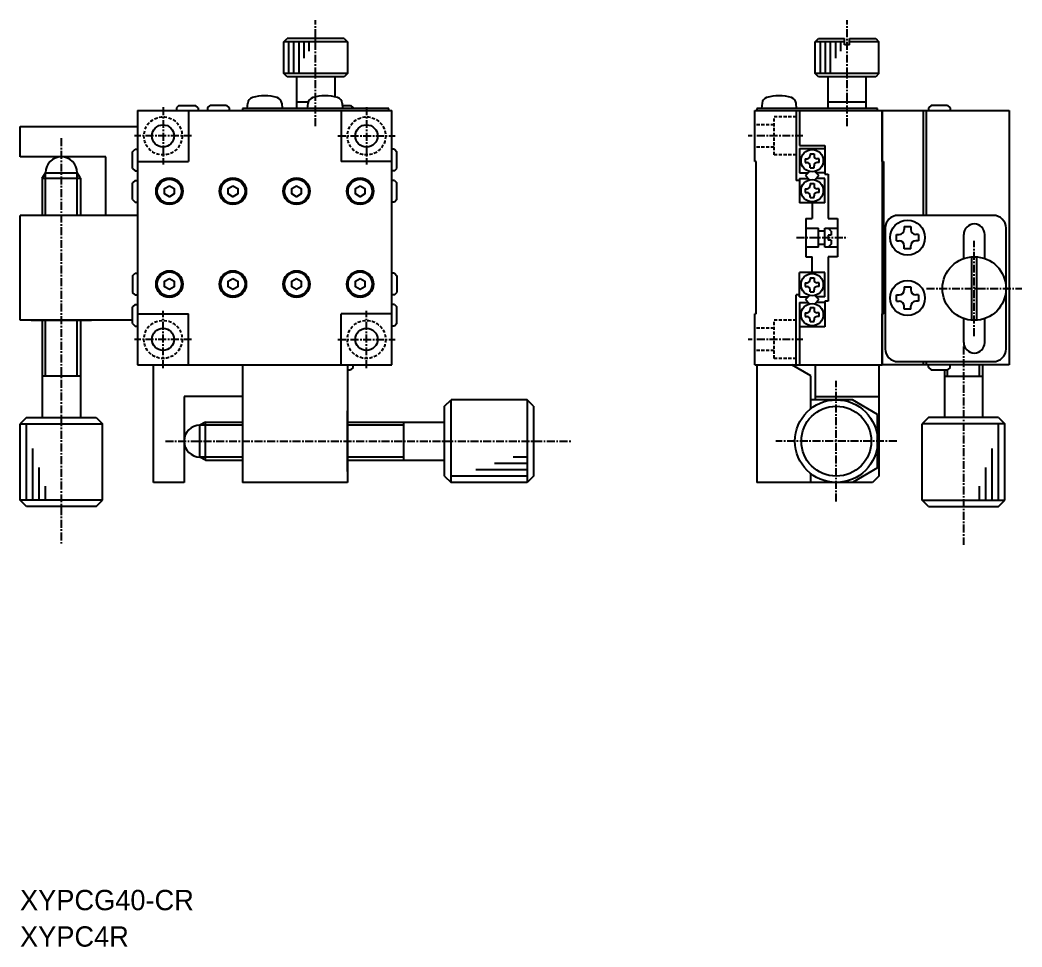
# Model space of a CAD drawing. Extents: x 1730 to 2087, y -3 to 201.
# Drawn here: x 1730 to 1887.6, y -1.4 to 144.4 of the extents above; entities that cross this region are included whole.
import ezdxf

# ---------------------------------------------------------------- set-up
doc = ezdxf.new("R2010")
doc.units = 0
doc.linetypes.add('CENTER', pattern=[2, 1.25, -0.25, 0.25, -0.25])
doc.linetypes.add('DASHED', pattern=[0.75, 0.5, -0.25])
doc.layers.get('0').update_dxf_attribs({"linetype": 'CONTINUOUS'})
doc.layers.add('CENTER', color=1, linetype='CENTER')

msp = doc.modelspace()

# ---------------------------------------------------------------- linework, layer by layer
at = {"color": 7, "linetype": 'CONTINUOUS'}
for p, q in [((1771.49, 140.95), (1771.99, 141.45)), ((1771.49, 135.95), (1771.49, 140.95)), ((1780.99, 141.45), (1771.99, 141.45)), ((1780.99, 141.45), (1781.49, 140.95)), ((1781.49, 140.95), (1781.49, 135.95)), ((1855.1, 140.95), (1855.6, 141.45)), ((1855.1, 135.95), (1855.1, 140.95)), ((1855.6, 141.45), (1859.7, 141.45)), ((1859.7, 140.45), (1859.7, 141.45)), ((1860.5, 140.45), (1859.7, 140.45)), ((1860.5, 140.45), (1860.5, 141.45)), ((1860.5, 141.45), (1864.6, 141.45)), ((1864.6, 141.45), (1865.1, 140.95)), ((1865.1, 135.95), (1865.1, 140.95)), ((1771.99, 135.45), (1771.49, 135.95)), ((1781.49, 135.95), (1780.99, 135.45)), ((1855.6, 135.45), (1855.1, 135.95)), ((1865.1, 135.95), (1864.6, 135.45)), ((1780.99, 135.45), (1771.99, 135.45)), ((1773.49, 135.45), (1773.49, 130.45)), ((1779.49, 135.45), (1779.49, 132.29)), ((1864.6, 135.45), (1855.6, 135.45)), ((1857.1, 130.45), (1857.1, 135.45)), ((1863.1, 130.45), (1863.1, 135.45)), ((1765.74, 130.45), (1765.82, 131.3)), ((1771.17, 131.3), (1771.24, 130.45)), ((1775.34, 131.45), (1773.49, 131.45)), ((1775.24, 130.45), (1775.32, 131.3)), ((1780.67, 131.3), (1780.74, 130.45)), ((1846.73, 131.3), (1846.65, 130.45)), ((1852.15, 130.45), (1852.08, 131.3)), ((1863.1, 131.45), (1857.1, 131.45)), ((1748.49, 130.15), (1788.49, 130.15)), ((1748.49, 130.15), (1748.49, 90.15)), ((1756.49, 130.15), (1756.49, 122.15)), ((1764.99, 130.45), (1764.99, 130.15)), ((1787.99, 130.45), (1764.99, 130.45)), ((1780.49, 130.15), (1780.49, 122.15)), ((1787.99, 130.15), (1787.99, 130.45)), ((1788.49, 90.15), (1788.49, 130.15)), ((1845.6, 122.15), (1845.6, 130.15)), ((1845.6, 130.15), (1865.6, 130.15)), ((1845.9, 130.45), (1845.9, 130.15)), ((1864.9, 130.45), (1845.9, 130.45)), ((1852.1, 130.15), (1852.1, 119.15)), ((1852.6, 130.15), (1852.6, 124.65)), ((1864.9, 130.15), (1864.9, 130.45)), ((1865.6, 122.15), (1865.6, 130.15)), ((1865.6, 130.15), (1885.6, 130.15)), ((1865.6, 130.15), (1865.6, 90.15)), ((1872.1, 113.65), (1872.1, 130.15)), ((1872.6, 113.65), (1872.6, 130.15)), ((1885.6, 130.15), (1885.6, 90.15)), ((1729.99, 122.85), (1729.99, 127.65)), ((1729.99, 127.65), (1748.49, 127.65)), ((1852.6, 124.65), (1856.6, 124.65)), ((1856.6, 124.65), (1856.6, 120.15)), ((1852.6, 124.15), (1852.6, 120.35)), ((1852.6, 124.15), (1856.6, 124.15)), ((1854.3, 123.35), (1854.3, 123.05)), ((1854.3, 123.35), (1854.9, 123.35)), ((1854.9, 123.35), (1854.9, 123.05)), ((1743.49, 122.85), (1729.99, 122.85)), ((1743.49, 113.65), (1743.49, 122.85)), ((1748.49, 122.15), (1756.49, 122.15)), ((1788.49, 122.15), (1780.49, 122.15)), ((1845.8, 122.15), (1845.6, 122.15)), ((1845.8, 98.15), (1845.8, 122.15)), ((1853.5, 122.55), (1853.5, 121.95)), ((1853.5, 122.55), (1853.8, 122.55)), ((1853.5, 121.95), (1853.8, 121.95)), ((1854.3, 121.15), (1854.3, 121.45)), ((1854.9, 121.15), (1854.9, 121.45)), ((1855.7, 122.55), (1855.4, 122.55)), ((1855.7, 121.95), (1855.4, 121.95)), ((1855.7, 121.95), (1855.7, 122.55)), ((1865.6, 122.15), (1865.8, 122.15)), ((1865.8, 122.15), (1865.8, 98.15)), ((1733.49, 119.49), (1733.99, 120.35)), ((1733.99, 120.35), (1738.99, 120.35)), ((1739.49, 119.49), (1738.99, 120.35)), ((1852.6, 120.35), (1853.99, 120.35)), ((1854.19, 120.55), (1853.54, 119.9)), ((1854.19, 119.26), (1853.54, 119.9)), ((1854.3, 121.15), (1854.9, 121.15)), ((1855.67, 119.9), (1855.02, 120.55)), ((1855.67, 119.9), (1855.02, 119.26)), ((1856.6, 120.35), (1855.22, 120.35)), ((1856.6, 120.15), (1857.1, 120.15)), ((1857.1, 120.15), (1857.1, 113.15)), ((1733.49, 119.49), (1739.49, 119.49)), ((1733.49, 119.49), (1733.49, 113.65)), ((1739.49, 119.49), (1739.49, 113.65)), ((1852.6, 119.15), (1852.1, 119.15)), ((1852.6, 119.45), (1853.99, 119.45)), ((1852.6, 119.45), (1852.6, 115.65)), ((1854.3, 118.65), (1854.3, 118.35)), ((1854.3, 118.65), (1854.9, 118.65)), ((1854.9, 118.65), (1854.9, 118.35)), ((1856.6, 119.45), (1855.22, 119.45)), ((1856.6, 115.65), (1856.6, 119.45)), ((1853.5, 117.85), (1853.8, 117.85)), ((1853.5, 117.85), (1853.5, 117.25)), ((1853.5, 117.25), (1853.8, 117.25)), ((1854.3, 116.45), (1854.3, 116.75)), ((1854.9, 116.45), (1854.9, 116.75)), ((1855.7, 117.85), (1855.4, 117.85)), ((1855.7, 117.25), (1855.4, 117.25)), ((1855.7, 117.25), (1855.7, 117.85)), ((1856.6, 115.65), (1852.6, 115.65)), ((1854.3, 116.45), (1854.9, 116.45)), ((1854.6, 115.65), (1854.6, 113.15)), ((1729.99, 97.15), (1729.99, 113.65)), ((1883.1, 113.65), (1868.1, 113.65)), ((1853.6, 113.15), (1854.6, 113.15)), ((1853.6, 113.15), (1853.6, 107.15)), ((1857.1, 113.15), (1858.6, 113.15)), ((1858.6, 113.15), (1858.6, 107.15)), ((1869.1, 111.9), (1869.1, 111.45)), ((1869.1, 111.9), (1870.1, 111.9)), ((1870.1, 111.9), (1870.1, 111.45)), ((1853.6, 111.65), (1855.6, 111.65)), ((1855.6, 108.65), (1855.6, 111.65)), ((1856.6, 111.15), (1855.6, 111.15)), ((1856.6, 108.65), (1856.6, 111.65)), ((1856.6, 111.65), (1858.6, 111.65)), ((1857.6, 111.15), (1857.1, 111.65)), ((1857.6, 110.55), (1857.1, 110.55)), ((1857.1, 110.55), (1857.1, 109.75)), ((1857.6, 111.15), (1857.6, 110.55)), ((1866.1, 111.65), (1866.1, 92.65)), ((1867.85, 110.65), (1868.3, 110.65)), ((1867.85, 109.65), (1867.85, 110.65)), ((1871.35, 110.65), (1870.9, 110.65)), ((1871.35, 110.65), (1871.35, 109.65)), ((1878.45, 106.87), (1878.45, 110.65)), ((1881.75, 106.87), (1881.75, 110.65)), ((1885.1, 92.65), (1885.1, 111.65)), ((1855.6, 109.15), (1856.6, 109.15)), ((1857.6, 109.75), (1857.1, 109.75)), ((1857.6, 109.15), (1857.1, 108.65)), ((1857.6, 109.75), (1857.6, 109.15)), ((1867.85, 109.65), (1868.3, 109.65)), ((1869.1, 108.4), (1869.1, 108.85)), ((1870.1, 108.4), (1870.1, 108.85)), ((1871.35, 109.65), (1870.9, 109.65)), ((1855.6, 108.65), (1853.6, 108.65)), ((1858.6, 108.65), (1856.6, 108.65)), ((1870.1, 108.4), (1869.1, 108.4)), ((1853.6, 107.15), (1854.6, 107.15)), ((1854.6, 104.65), (1854.6, 107.15)), ((1858.6, 107.15), (1857.1, 107.15)), ((1857.1, 107.15), (1857.1, 100.15)), ((1879.7, 97.15), (1879.7, 107.14)), ((1880.5, 97.19), (1880.5, 107.15)), ((1852.6, 100.85), (1852.6, 104.65)), ((1856.6, 104.65), (1852.6, 104.65)), ((1856.6, 100.85), (1856.6, 104.65)), ((1853.5, 103.05), (1853.5, 102.45)), ((1853.5, 103.05), (1853.8, 103.05)), ((1853.5, 102.45), (1853.8, 102.45)), ((1854.3, 103.85), (1854.3, 103.55)), ((1854.3, 103.85), (1854.9, 103.85)), ((1854.9, 103.85), (1854.9, 103.55)), ((1855.7, 103.05), (1855.4, 103.05)), ((1855.7, 102.45), (1855.4, 102.45)), ((1855.7, 102.45), (1855.7, 103.05)), ((1852.6, 101.15), (1852.1, 101.15)), ((1852.1, 90.15), (1852.1, 101.15)), ((1854.19, 101.05), (1853.54, 100.4)), ((1854.3, 101.65), (1854.3, 101.95)), ((1854.3, 101.65), (1854.9, 101.65)), ((1854.9, 101.65), (1854.9, 101.95)), ((1855.67, 100.4), (1855.02, 101.05)), ((1867.85, 100.15), (1867.85, 101.15)), ((1867.85, 101.15), (1868.3, 101.15)), ((1869.1, 102.4), (1869.1, 101.95)), ((1869.1, 102.4), (1870.1, 102.4)), ((1870.1, 102.4), (1870.1, 101.95)), ((1871.35, 101.15), (1870.9, 101.15)), ((1871.35, 101.15), (1871.35, 100.15)), ((1852.6, 100.85), (1853.99, 100.85)), ((1852.6, 99.95), (1853.99, 99.95)), ((1852.6, 99.95), (1852.6, 90.15)), ((1854.19, 99.76), (1853.54, 100.4)), ((1855.67, 100.4), (1855.02, 99.76)), ((1856.6, 100.85), (1855.22, 100.85)), ((1856.6, 99.95), (1855.22, 99.95)), ((1857.1, 100.15), (1856.6, 100.15)), ((1856.6, 100.15), (1856.6, 96.15)), ((1867.85, 100.15), (1868.3, 100.15)), ((1869.1, 98.9), (1869.1, 99.35)), ((1870.1, 98.9), (1870.1, 99.35)), ((1871.35, 100.15), (1870.9, 100.15)), ((1748.49, 98.15), (1756.49, 98.15)), ((1756.49, 90.15), (1756.49, 98.15)), ((1780.49, 90.15), (1780.49, 98.15)), ((1788.49, 98.15), (1780.49, 98.15)), ((1845.8, 98.15), (1845.6, 98.15)), ((1845.6, 90.15), (1845.6, 98.15)), ((1853.5, 98.35), (1853.5, 97.75)), ((1853.5, 98.35), (1853.8, 98.35)), ((1853.5, 97.75), (1853.8, 97.75)), ((1854.3, 99.15), (1854.3, 98.85)), ((1854.3, 99.15), (1854.9, 99.15)), ((1854.9, 99.15), (1854.9, 98.85)), ((1855.7, 98.35), (1855.4, 98.35)), ((1855.7, 97.75), (1855.4, 97.75)), ((1855.7, 97.75), (1855.7, 98.35)), ((1865.6, 98.15), (1865.8, 98.15)), ((1865.6, 90.15), (1865.6, 98.15)), ((1870.1, 98.9), (1869.1, 98.9)), ((1747.69, 97.15), (1729.99, 97.15)), ((1731.74, 97.15), (1741.24, 97.15)), ((1733.49, 97.15), (1733.49, 81.85)), ((1739.49, 97.15), (1739.49, 81.85)), ((1856.6, 96.15), (1852.6, 96.15)), ((1854.3, 96.95), (1854.3, 97.25)), ((1854.3, 96.95), (1854.9, 96.95)), ((1854.9, 96.95), (1854.9, 97.25)), ((1878.45, 93.65), (1878.45, 97.43)), ((1881.75, 93.65), (1881.75, 97.43)), ((1748.49, 90.15), (1788.49, 90.15)), ((1750.99, 71.65), (1750.99, 90.15)), ((1781.49, 90.15), (1781.49, 71.65)), ((1845.6, 90.15), (1865.6, 90.15)), ((1845.9, 90.15), (1845.9, 71.65)), ((1854.4, 88.42), (1851.4, 90.15)), ((1855.1, 90.15), (1855.1, 84.65)), ((1865.1, 90.15), (1865.1, 72.65)), ((1885.6, 90.15), (1865.6, 90.15)), ((1868.1, 90.65), (1883.1, 90.65)), ((1872.1, 90.15), (1872.1, 90.65)), ((1872.6, 90.15), (1872.6, 90.65)), ((1881.4, 90.15), (1881.4, 81.85)), ((1739.49, 88.35), (1733.49, 88.35)), ((1854.4, 83.28), (1854.4, 88.42)), ((1875.4, 89.35), (1875.4, 81.85)), ((1875.4, 88.35), (1881.4, 88.35)), ((1764.99, 85.15), (1755.79, 85.15)), ((1755.79, 85.15), (1755.79, 71.65)), ((1855.1, 85.15), (1865.1, 85.15)), ((1796.79, 83.65), (1797.79, 84.65)), ((1796.79, 72.65), (1796.79, 83.65)), ((1809.79, 84.65), (1797.79, 84.65)), ((1810.79, 83.65), (1809.79, 84.65)), ((1810.79, 83.65), (1810.79, 72.65)), ((1860.93, 84.65), (1854.4, 84.65)), ((1864.9, 82.36), (1860.93, 84.65)), ((1781.49, 73.4), (1781.49, 82.9)), ((1864.9, 73.95), (1864.9, 82.36)), ((1730.99, 81.85), (1729.99, 80.85)), ((1729.99, 68.85), (1729.99, 80.85)), ((1730.99, 81.85), (1741.99, 81.85)), ((1741.99, 81.85), (1742.99, 80.85)), ((1742.99, 68.85), (1742.99, 80.85)), ((1759.16, 81.15), (1758.29, 80.65)), ((1758.29, 75.65), (1758.29, 80.65)), ((1759.16, 81.15), (1764.99, 81.15)), ((1759.16, 75.15), (1759.16, 81.15)), ((1781.49, 81.15), (1796.79, 81.15)), ((1790.29, 81.15), (1790.29, 75.15)), ((1872.9, 81.85), (1871.9, 80.85)), ((1871.9, 68.85), (1871.9, 80.85)), ((1883.9, 81.85), (1872.9, 81.85)), ((1883.9, 81.85), (1884.9, 80.85)), ((1884.9, 68.85), (1884.9, 80.85)), ((1759.16, 75.15), (1758.29, 75.65)), ((1759.16, 75.15), (1764.99, 75.15)), ((1781.49, 75.15), (1796.79, 75.15)), ((1796.79, 72.65), (1797.79, 71.65)), ((1810.79, 72.65), (1809.79, 71.65)), ((1854.4, 71.65), (1854.4, 73.03)), ((1864.9, 73.95), (1860.93, 71.65)), ((1865.1, 72.65), (1864.1, 71.65)), ((1755.79, 71.65), (1750.99, 71.65)), ((1781.49, 71.65), (1764.99, 71.65)), ((1809.79, 71.65), (1797.79, 71.65)), ((1864.1, 71.65), (1845.9, 71.65)), ((1730.99, 67.85), (1729.99, 68.85)), ((1741.99, 67.85), (1730.99, 67.85)), ((1741.99, 67.85), (1742.99, 68.85)), ((1872.9, 67.85), (1871.9, 68.85)), ((1872.9, 67.85), (1883.9, 67.85)), ((1883.9, 67.85), (1884.9, 68.85))]:
    msp.add_line(p, q, dxfattribs=at)
at = {"color": 3}
for p, q in [((1781.49, 140.95), (1771.49, 140.95)), ((1772.29, 135.95), (1772.29, 140.95)), ((1773.09, 135.95), (1773.09, 140.95)), ((1773.89, 135.95), (1773.89, 140.95)), ((1774.69, 138.38), (1774.69, 140.95)), ((1775.49, 139.48), (1775.49, 140.95)), ((1859.7, 140.95), (1855.1, 140.95)), ((1855.9, 135.95), (1855.9, 140.95)), ((1856.7, 135.95), (1856.7, 140.95)), ((1857.5, 135.95), (1857.5, 140.95)), ((1858.3, 138.38), (1858.3, 140.95)), ((1859.1, 139.48), (1859.1, 140.95)), ((1865.1, 140.95), (1860.5, 140.95)), ((1781.49, 135.95), (1771.49, 135.95)), ((1865.1, 135.95), (1855.1, 135.95))]:
    msp.add_line(p, q, dxfattribs=at)
for p, q in [((1754.99, 130.95), (1754.59, 130.55)), ((1754.99, 130.95), (1757.59, 130.95)), ((1757.99, 130.55), (1757.59, 130.95)), ((1759.49, 130.55), (1759.89, 130.95)), ((1762.49, 130.95), (1759.89, 130.95)), ((1762.49, 130.95), (1762.89, 130.55)), ((1780.7, 130.95), (1781.99, 130.95)), ((1781.99, 130.95), (1782.39, 130.55)), ((1873.3, 130.95), (1872.9, 130.55)), ((1875.9, 130.95), (1873.3, 130.95)), ((1875.9, 130.95), (1876.3, 130.55)), ((1754.59, 130.55), (1754.59, 130.15)), ((1757.99, 130.55), (1757.99, 130.15)), ((1759.49, 130.55), (1759.49, 130.15)), ((1762.89, 130.55), (1762.89, 130.15)), ((1782.39, 130.55), (1782.39, 130.45)), ((1872.9, 130.55), (1872.9, 130.15)), ((1876.3, 130.55), (1876.3, 130.15)), ((1747.69, 123.65), (1748.09, 124.05)), ((1747.69, 121.05), (1747.69, 123.65)), ((1748.09, 124.05), (1748.49, 124.05)), ((1788.89, 124.05), (1788.49, 124.05)), ((1788.89, 124.05), (1789.29, 123.65)), ((1789.29, 121.05), (1789.29, 123.65)), ((1747.69, 121.05), (1748.09, 120.65)), ((1748.09, 120.65), (1748.49, 120.65)), ((1788.89, 120.65), (1788.49, 120.65)), ((1788.89, 120.65), (1789.29, 121.05)), ((1748.09, 119.15), (1747.69, 118.75)), ((1747.69, 116.15), (1747.69, 118.75)), ((1748.09, 119.15), (1748.49, 119.15)), ((1788.89, 119.15), (1788.49, 119.15)), ((1788.89, 119.15), (1789.29, 118.75)), ((1789.29, 116.15), (1789.29, 118.75)), ((1747.69, 116.15), (1748.09, 115.75)), ((1748.09, 115.75), (1748.49, 115.75)), ((1788.89, 115.75), (1788.49, 115.75)), ((1789.29, 116.15), (1788.89, 115.75)), ((1747.69, 104.15), (1748.09, 104.55)), ((1747.69, 104.15), (1747.69, 101.55)), ((1748.09, 104.55), (1748.49, 104.55)), ((1788.89, 104.55), (1788.49, 104.55)), ((1788.89, 104.55), (1789.29, 104.15)), ((1789.29, 104.15), (1789.29, 101.55)), ((1748.09, 101.15), (1747.69, 101.55)), ((1748.09, 101.15), (1748.49, 101.15)), ((1788.89, 101.15), (1788.49, 101.15)), ((1788.89, 101.15), (1789.29, 101.55)), ((1748.09, 99.65), (1747.69, 99.25)), ((1748.09, 99.65), (1748.49, 99.65)), ((1788.89, 99.65), (1788.49, 99.65)), ((1788.89, 99.65), (1789.29, 99.25)), ((1747.69, 96.65), (1747.69, 99.25)), ((1789.29, 96.65), (1789.29, 99.25)), ((1747.69, 96.65), (1748.09, 96.25)), ((1748.09, 96.25), (1748.49, 96.25)), ((1788.89, 96.25), (1788.49, 96.25)), ((1789.29, 96.65), (1788.89, 96.25)), ((1782.39, 89.75), (1782.39, 90.15)), ((1872.9, 89.75), (1872.9, 90.15)), ((1876.3, 89.75), (1876.3, 90.15)), ((1781.49, 89.35), (1781.99, 89.35)), ((1782.39, 89.75), (1781.99, 89.35)), ((1872.9, 89.75), (1873.3, 89.35)), ((1873.3, 89.35), (1875.9, 89.35)), ((1876.3, 89.75), (1875.9, 89.35))]:
    msp.add_line(p, q)
at = {"color": 3, "linetype": 'DASHED'}
for p, q in [((1848.6, 127.9), (1845.6, 127.9)), ((1852.1, 129.15), (1848.6, 129.15)), ((1848.6, 123.15), (1848.6, 129.15)), ((1848.6, 124.4), (1845.6, 124.4)), ((1852.1, 123.15), (1848.6, 123.15)), ((1852.1, 97.15), (1848.6, 97.15)), ((1848.6, 91.15), (1848.6, 97.15)), ((1848.6, 95.9), (1845.6, 95.9)), ((1848.6, 92.4), (1845.6, 92.4)), ((1852.1, 91.15), (1848.6, 91.15))]:
    msp.add_line(p, q, dxfattribs=at)
at = {"color": 3, "linetype": 'CONTINUOUS'}
for p, q in [((1733.99, 113.65), (1733.99, 120.35)), ((1738.99, 113.65), (1738.99, 120.35)), ((1733.99, 88.35), (1733.99, 97.15)), ((1738.99, 88.35), (1738.99, 97.15)), ((1880.9, 88.35), (1880.9, 90.15)), ((1875.9, 88.35), (1875.9, 89.35)), ((1797.79, 71.65), (1797.79, 84.65)), ((1809.79, 84.65), (1809.79, 71.65)), ((1729.99, 80.85), (1742.99, 80.85)), ((1730.99, 68.85), (1730.99, 80.85)), ((1764.99, 80.65), (1758.29, 80.65)), ((1790.29, 80.65), (1781.49, 80.65)), ((1884.9, 80.85), (1871.9, 80.85)), ((1883.9, 68.85), (1883.9, 80.85)), ((1731.99, 68.85), (1731.99, 76.97)), ((1764.99, 75.65), (1758.29, 75.65)), ((1790.29, 75.65), (1781.49, 75.65)), ((1809.79, 75.65), (1807.56, 75.65)), ((1882.9, 68.85), (1882.9, 76.97)), ((1809.79, 74.65), (1804.62, 74.65)), ((1732.99, 68.85), (1732.99, 74.02)), ((1809.79, 72.65), (1797.79, 72.65)), ((1809.79, 73.65), (1801.68, 73.65)), ((1881.9, 68.85), (1881.9, 74.02)), ((1733.99, 68.85), (1733.99, 71.09)), ((1880.9, 68.85), (1880.9, 71.09)), ((1742.99, 68.85), (1729.99, 68.85)), ((1871.9, 68.85), (1884.9, 68.85))]:
    msp.add_line(p, q, dxfattribs=at)
at = {"color": 7, "linetype": 'CONTINUOUS'}
for points in [[(1753.49, 118.32), (1754.24, 117.89), (1754.24, 117.02), (1753.49, 116.59), (1752.74, 117.02), (1752.74, 117.89), (1753.49, 118.32)], [(1763.49, 118.32), (1764.24, 117.89), (1764.24, 117.02), (1763.49, 116.59), (1762.74, 117.02), (1762.74, 117.89), (1763.49, 118.32)], [(1773.49, 118.32), (1774.24, 117.89), (1774.24, 117.02), (1773.49, 116.59), (1772.74, 117.02), (1772.74, 117.89), (1773.49, 118.32)], [(1783.49, 118.32), (1784.24, 117.89), (1784.24, 117.02), (1783.49, 116.59), (1782.74, 117.02), (1782.74, 117.89), (1783.49, 118.32)], [(1748.49, 113.65), (1729.99, 113.65)], [(1753.49, 103.72), (1754.24, 103.29), (1754.24, 102.42), (1753.49, 101.99), (1752.74, 102.42), (1752.74, 103.29), (1753.49, 103.72)], [(1763.49, 103.72), (1764.24, 103.29), (1764.24, 102.42), (1763.49, 101.99), (1762.74, 102.42), (1762.74, 103.29), (1763.49, 103.72)], [(1773.49, 103.72), (1774.24, 103.29), (1774.24, 102.42), (1773.49, 101.99), (1772.74, 102.42), (1772.74, 103.29), (1773.49, 103.72)], [(1783.49, 103.72), (1784.24, 103.29), (1784.24, 102.42), (1783.49, 101.99), (1782.74, 102.42), (1782.74, 103.29), (1783.49, 103.72)], [(1764.99, 90.15), (1764.99, 71.65)]]:
    msp.add_lwpolyline(points, dxfattribs=at)
at = {"color": 3, "linetype": 'DASHED'}
for centre in [(1752.49, 126.15), (1784.49, 126.15), (1752.49, 94.15), (1784.49, 94.15)]:
    msp.add_circle(centre, 3, dxfattribs=at)
at = {"color": 7, "linetype": 'CONTINUOUS'}
for centre, radius in [((1752.49, 126.15), 1.75), ((1784.49, 126.15), 1.75), ((1854.6, 122.25), 1.75), ((1753.49, 117.45), 2.1), ((1753.49, 117.45), 1.9), ((1763.49, 117.45), 2.1), ((1763.49, 117.45), 1.9), ((1773.49, 117.45), 2.1), ((1773.49, 117.45), 1.9), ((1783.49, 117.45), 2.1), ((1783.49, 117.45), 1.9), ((1854.6, 117.55), 1.75), ((1869.6, 110.15), 2.75), ((1880.1, 102.15), 5), ((1753.49, 102.85), 2.1), ((1753.49, 102.85), 1.9), ((1763.49, 102.85), 2.1), ((1763.49, 102.85), 1.9), ((1773.49, 102.85), 2.1), ((1773.49, 102.85), 1.9), ((1783.49, 102.85), 2.1), ((1783.49, 102.85), 1.9), ((1854.6, 102.75), 1.75), ((1869.6, 100.65), 2.75), ((1854.6, 98.05), 1.75), ((1752.49, 94.15), 1.75), ((1784.49, 94.15), 1.75), ((1858.4, 78.15), 6.5), ((1858.4, 78.15), 5.5)]:
    msp.add_circle(centre, radius, dxfattribs=at)
for centre, radius, start, end in [((1768.49, 125.45), 7, 73.743, 106.257), ((1777.99, 125.45), 7, 73.743, 106.257), ((1849.4, 125.45), 7, 73.743, 106.257), ((1766.82, 131.21), 1, 106.257, 175), ((1770.17, 131.21), 1, 5, 73.743), ((1776.32, 131.21), 1, 106.257, 175), ((1779.67, 131.21), 1, 5, 73.743), ((1847.72, 131.21), 1, 106.257, 175), ((1851.08, 131.21), 1, 5, 73.743), ((1853.8, 123.05), 0.5, 270, 0), ((1855.4, 123.05), 0.5, 180, 270), ((1736.49, 120.35), 2.5, 0, 180), ((1853.8, 121.45), 0.5, 0, 90), ((1855.4, 121.45), 0.5, 90, 180), ((1853.8, 118.35), 0.5, 270, 0), ((1855.4, 118.35), 0.5, 180, 270), ((1853.8, 116.75), 0.5, 0, 90), ((1855.4, 116.75), 0.5, 90, 180), ((1868.1, 111.65), 2, 90, 180), ((1883.1, 111.65), 2, 0, 90), ((1880.1, 110.65), 1.65, 0, 180), ((1868.3, 111.45), 0.8, 270, 0), ((1870.9, 111.45), 0.8, 180, 270), ((1868.3, 108.85), 0.8, 0, 90), ((1870.9, 108.85), 0.8, 90, 180), ((1853.8, 103.55), 0.5, 270, 0), ((1853.8, 101.95), 0.5, 0, 90), ((1855.4, 103.55), 0.5, 180, 270), ((1855.4, 101.95), 0.5, 90, 180), ((1868.3, 101.95), 0.8, 270, 0), ((1870.9, 101.95), 0.8, 180, 270), ((1868.3, 99.35), 0.8, 0, 90), ((1870.9, 99.35), 0.8, 90, 180), ((1853.8, 98.85), 0.5, 270, 0), ((1853.8, 97.25), 0.5, 0, 90), ((1855.4, 98.85), 0.5, 180, 270), ((1855.4, 97.25), 0.5, 90, 180), ((1880.1, 93.65), 1.65, 180, 0), ((1868.1, 92.65), 2, 180, 270), ((1883.1, 92.65), 2, 270, 0), ((1758.29, 78.15), 2.5, 90, 270)]:
    msp.add_arc(centre, radius, start, end, dxfattribs=at)
at = {"layer": 'CENTER', "color": 1, "linetype": 'CENTER'}
for p, q in [((1776.49, 127.67), (1776.49, 144.37)), ((1860.1, 127.67), (1860.1, 144.37)), ((1752.49, 130.65), (1752.49, 121.65)), ((1784.49, 130.65), (1784.49, 121.65)), ((1756.99, 126.15), (1747.99, 126.15)), ((1779.99, 126.15), (1788.99, 126.15)), ((1853.16, 126.15), (1844.51, 126.15)), ((1736.49, 125.78), (1736.49, 61.84)), ((1852.16, 110.15), (1860.17, 110.15)), ((1880.1, 94.65), (1880.1, 109.65)), ((1872.6, 102.15), (1887.6, 102.15)), ((1752.49, 89.65), (1752.49, 98.65)), ((1784.49, 89.65), (1784.49, 98.65)), ((1756.99, 94.15), (1747.99, 94.15)), ((1779.99, 94.15), (1788.99, 94.15)), ((1853.16, 94.15), (1844.51, 94.15)), ((1878.4, 93.02), (1878.4, 61.84)), ((1858.4, 68.65), (1858.4, 87.65)), ((1752.87, 78.15), (1816.81, 78.15)), ((1867.9, 78.15), (1848.9, 78.15))]:
    msp.add_line(p, q, dxfattribs=at)

# ---------------------------------------------------------------- texts
at = {"color": 7, "linetype": 'CONTINUOUS'}
for s, p in [('XYPCG40-CR', (1729.99, 4.38)), ('XYPC4R', (1729.99, -1.35))]:
    msp.add_text(s, height=3.2, dxfattribs=at).set_placement(p)

doc.saveas('drawing.dxf')
